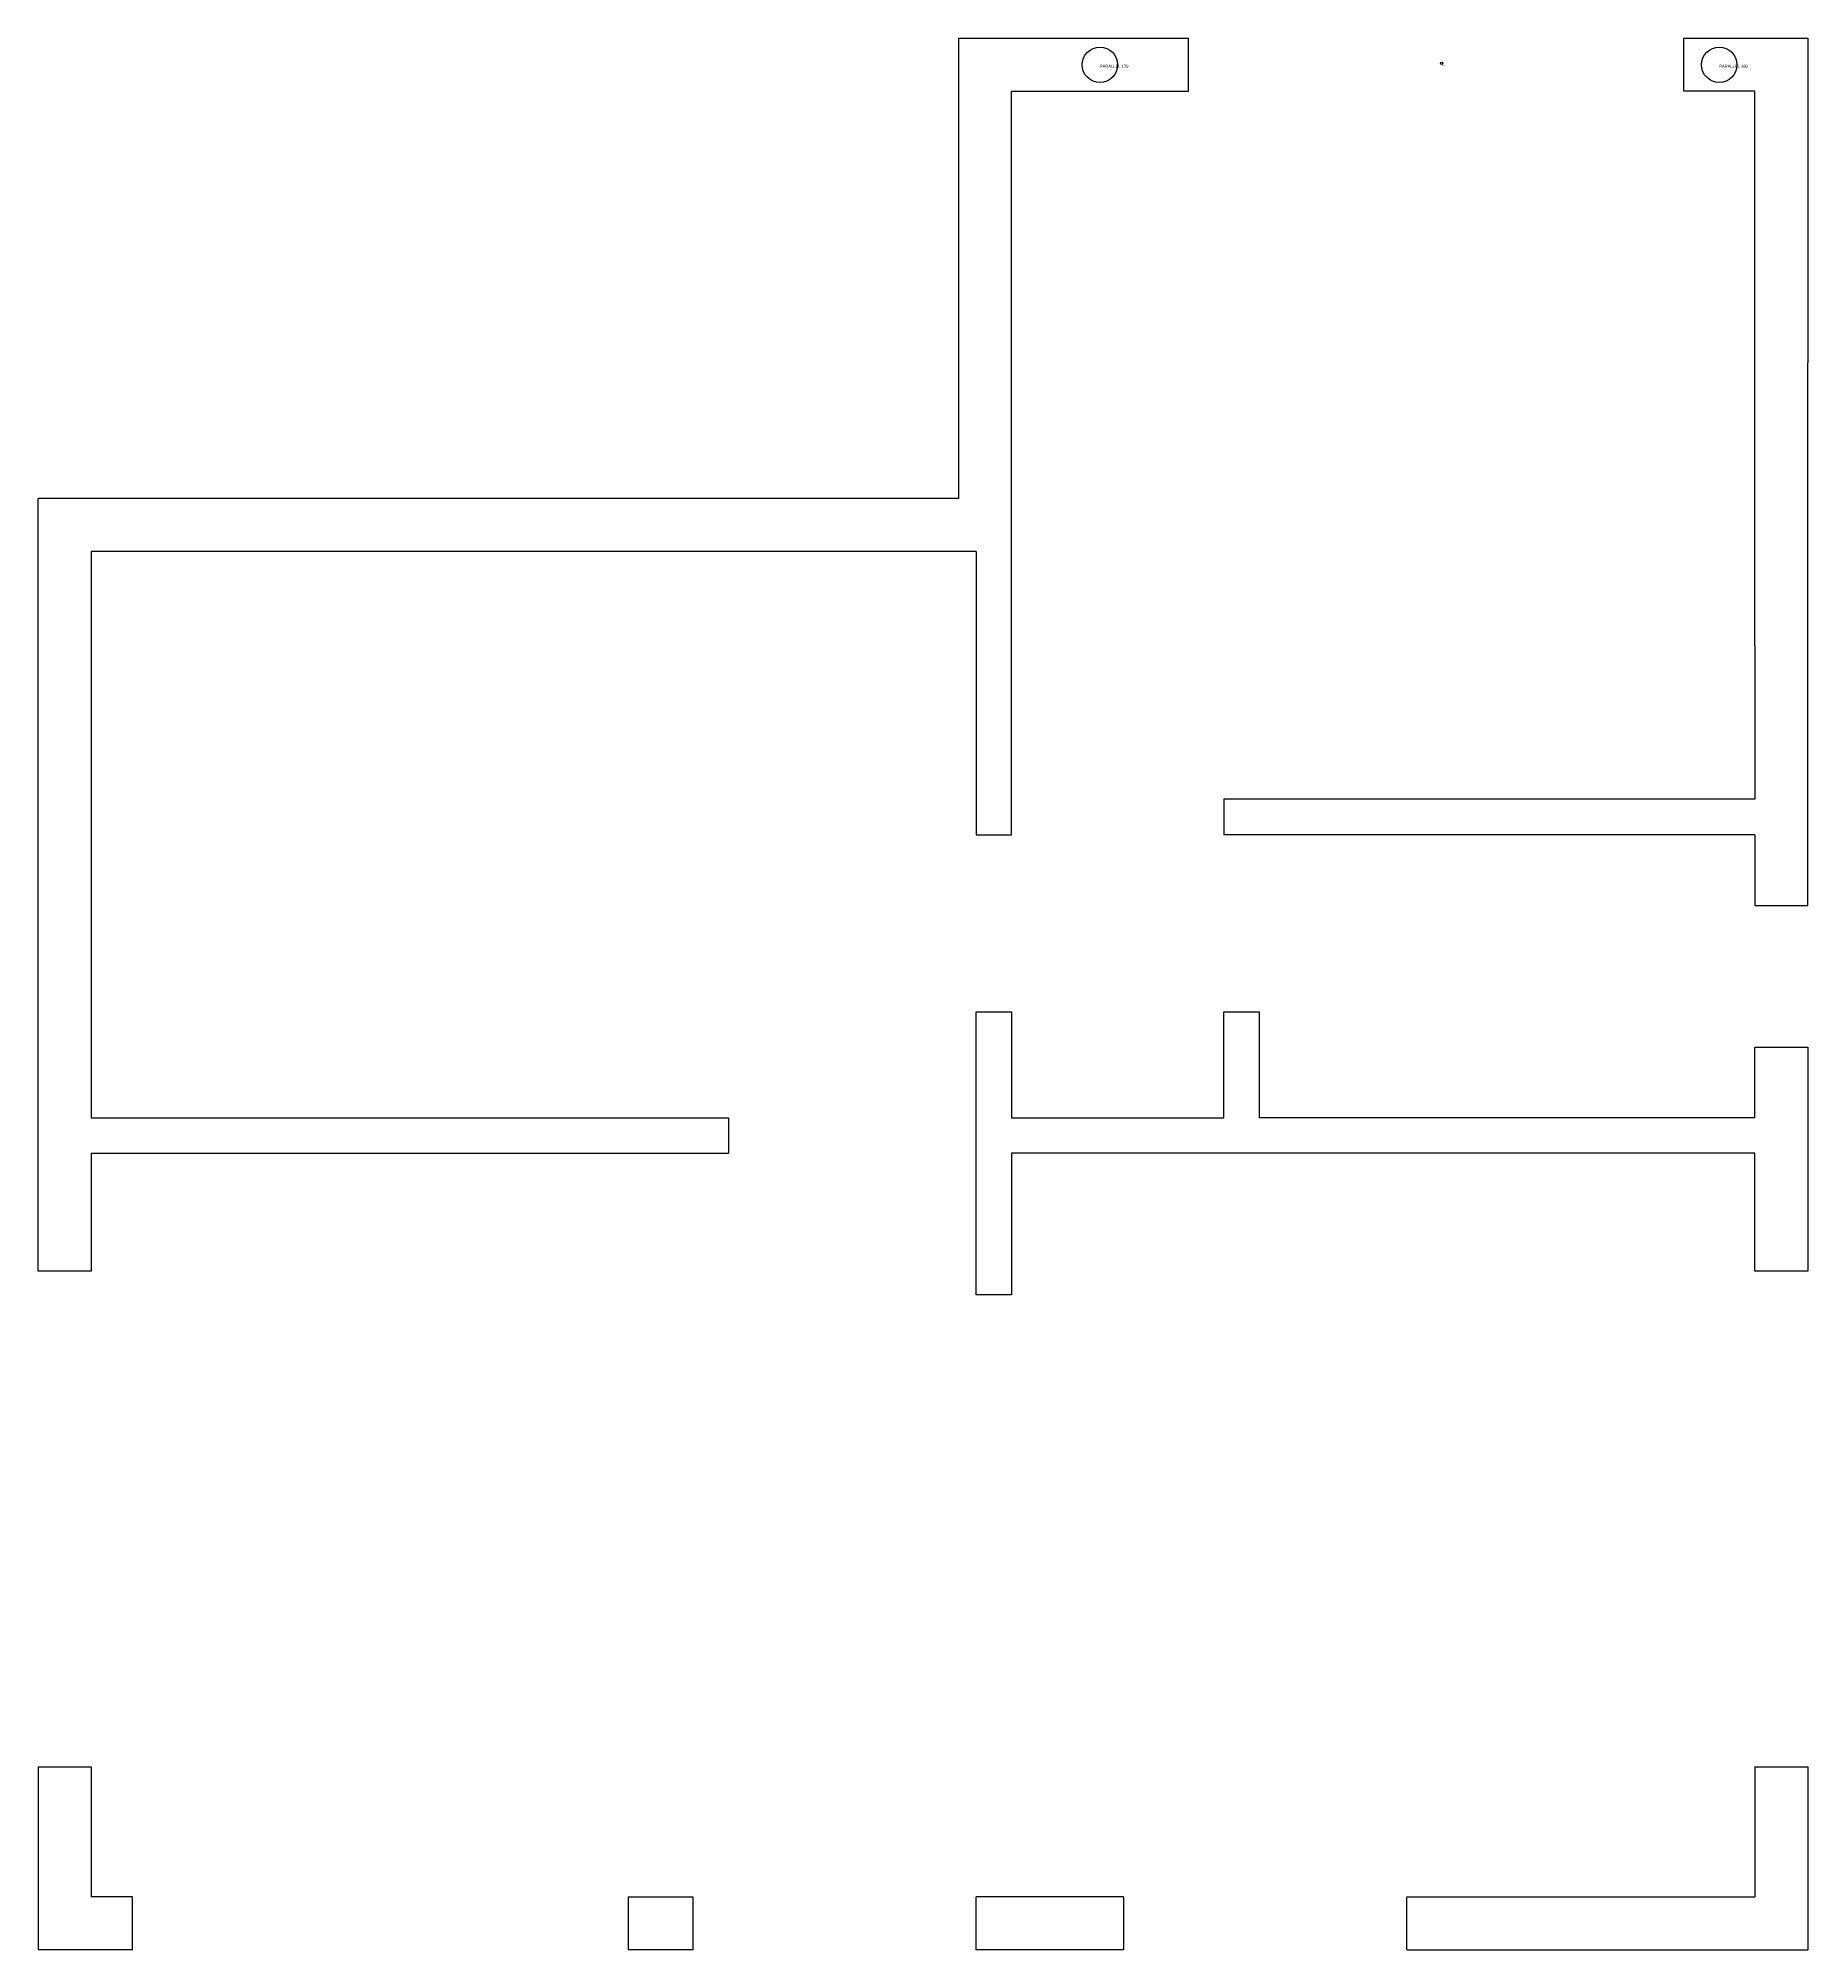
# Model space of a CAD drawing. Header units: metres. Extents: x 335 to 635, y 402 to 726.
import ezdxf

# ---------------------------------------------------------------- set-up
doc = ezdxf.new("R2010")
doc.units = ezdxf.units.M

msp = doc.modelspace()

# ---------------------------------------------------------------- linework, layer by layer
for p, q in [((491, 726), (491, 648)), ((491, 726), (530, 726)), ((530, 717), (530, 726)), ((614, 717), (614, 726)), ((614, 726), (635, 726)), ((635, 726), (635, 671)), ((500, 591), (500, 717)), ((500, 717), (530, 717)), ((626, 717), (614, 717)), ((626, 671), (626, 717)), ((626, 623), (626, 671)), ((635, 623), (635, 671)), ((491, 648), (335, 648)), ((335, 517), (335, 648)), ((494, 639), (344, 639)), ((344, 639), (344, 543)), ((494, 639), (494, 591)), ((626, 623), (626, 597)), ((635, 579), (635, 623)), ((626, 597), (536, 597)), ((536, 597), (536, 591)), ((494, 591), (500, 591)), ((626, 591), (536, 591)), ((626, 591), (626, 579)), ((626, 579), (635, 579)), ((494, 537), (494, 561)), ((494, 561), (500, 561)), ((500, 561), (500, 543)), ((536, 543), (536, 561)), ((536, 561), (542, 561)), ((542, 561), (542, 543)), ((626, 543), (626, 555)), ((626, 555), (635, 555)), ((635, 555), (635, 517)), ((344, 543), (452, 543)), ((452, 543), (452, 537)), ((500, 543), (536, 543)), ((626, 543), (542, 543)), ((344, 537), (344, 517)), ((344, 537), (452, 537)), ((494, 513), (494, 537)), ((626, 537), (500, 537)), ((500, 537), (500, 513)), ((626, 517), (626, 537)), ((344, 517), (335, 517)), ((635, 517), (626, 517)), ((500, 513), (494, 513)), ((335, 433), (344, 433)), ((335, 433), (335, 402)), ((344, 433), (344, 411)), ((626, 433), (635, 433)), ((626, 433), (626, 411)), ((635, 433), (635, 402)), ((351, 411), (344, 411)), ((351, 402), (351, 411)), ((435, 411), (446, 411)), ((435, 411), (435, 402)), ((446, 411), (446, 402)), ((519, 411), (494, 411)), ((494, 402), (494, 411)), ((519, 411), (519, 402)), ((567, 402), (567, 411)), ((567, 411), (626, 411)), ((351, 402), (335, 402)), ((446, 402), (435, 402)), ((519, 402), (494, 402)), ((567, 402), (635, 402))]:
    msp.add_line(p, q)
at = {"layer": 'debug', "color": 5}
for centre in [(515, 721.5), (620, 721.5)]:
    msp.add_circle(centre, 3, dxfattribs=at)
at = {"layer": 'debug', "color": 3}
msp.add_circle((572.95, 721.73), 0.2, dxfattribs=at)

# ---------------------------------------------------------------- texts
at = {"layer": 'debug', "attachment_point": 1}
for s, insert, char_height in [('PARALLEL 179', (515, 721.5), 0.5), ('EL', (572.95, 721.73), 0.3), ('PARALLEL 180', (620, 721.5), 0.5)]:
    msp.add_mtext(s, dxfattribs=dict(at, insert=insert, char_height=char_height))

doc.saveas('drawing.dxf')
